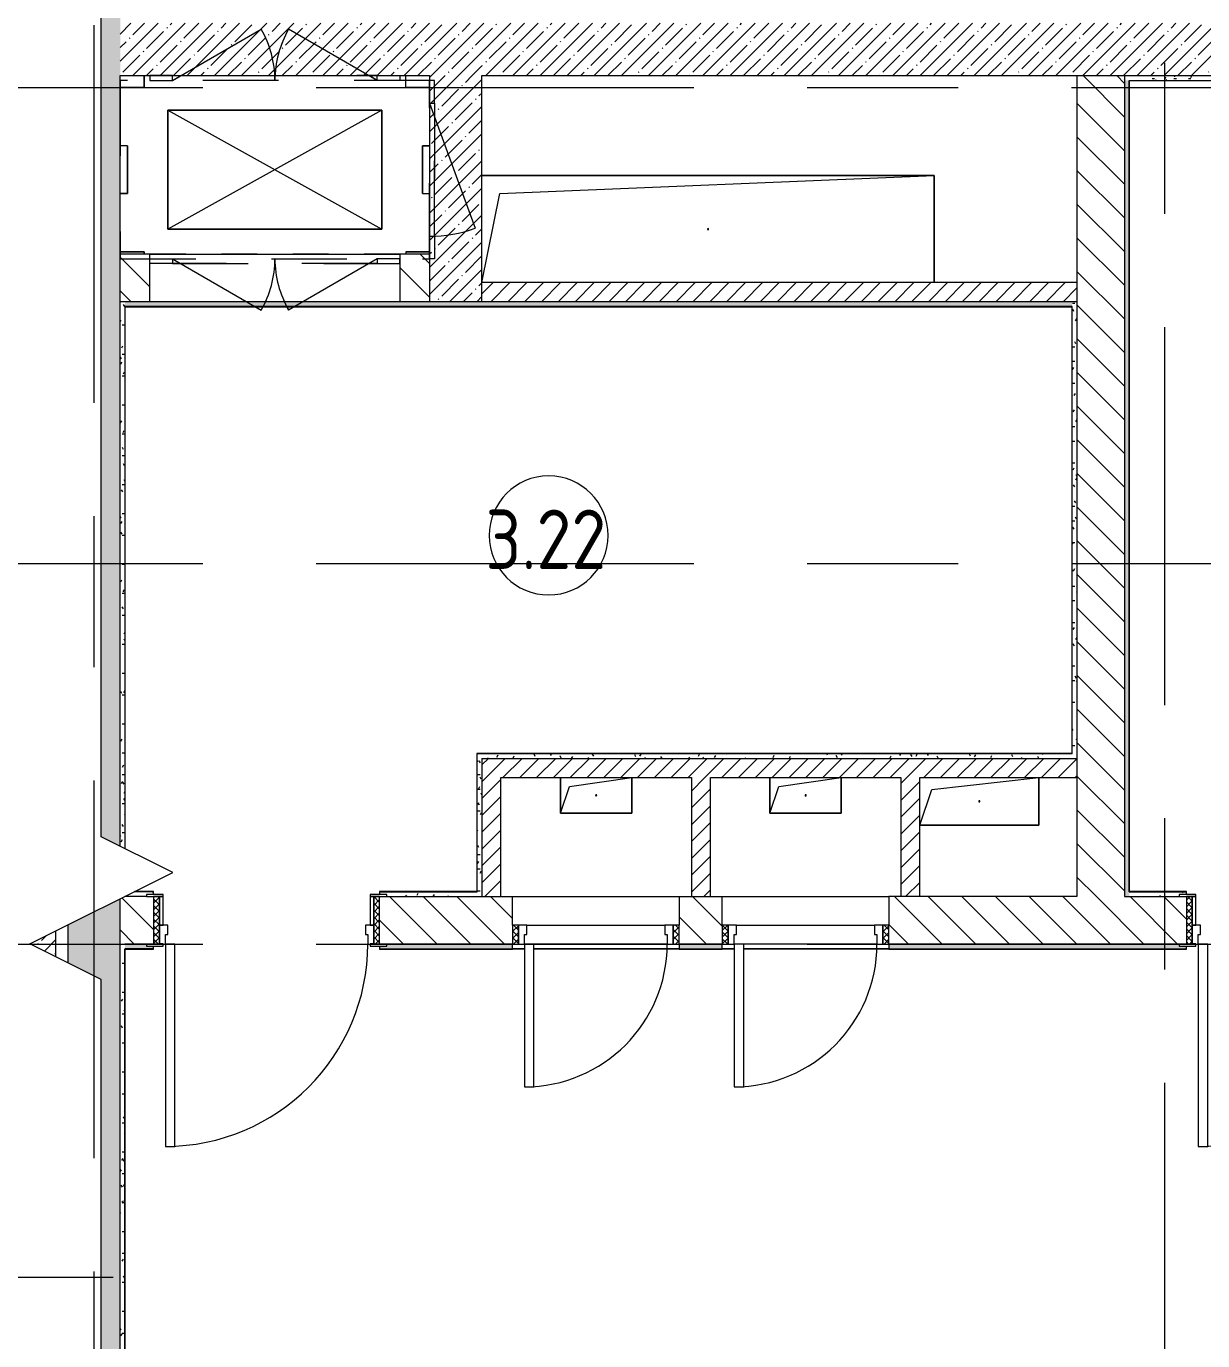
# Model space of a CAD drawing. Header units: millimetres. Extents: x 957 to 67880, y -2706 to 27400.
# Drawn here: x 27046 to 31989, y 11733 to 17257 of the extents above; entities that cross this region are included whole.
import ezdxf

# ---------------------------------------------------------------- set-up
doc = ezdxf.new("R2010")
doc.units = ezdxf.units.MM
for name, pattern in [('Осевая', [3175, 635, -476.25, 1587.5, -476.25]), ('Снесенные', [714.375, 476.25, -238.125]), ('Штрих', [635, 317.5, -317.5]), ('Штрих короткий', [300, 150, -150])]:
    doc.linetypes.add(name, pattern=pattern)
for name, color, linetype, lineweight in [('A-AREA-IDEN', 7, 'Continuous', 9), ('A-DETL-GENF', 7, 'Continuous', 9), ('A-DOOR', 7, 'Continuous', 9), ('A-DOOR-FRAM-2', 7, 'Continuous', 9), ('A-GENM', 7, 'Continuous', 9), ('A-GENM-1', 7, 'Штрих', 9), ('A-WALL', 7, 'Continuous', 9), ('I-WALL', 7, 'Continuous', 9), ('M-EQPM-4', 7, 'Снесенные', 9), ('Оси', 7, 'Continuous', 9), ('Оси-2', 7, 'Осевая', 9)]:
    doc.layers.add(name, color=color, linetype=linetype, lineweight=lineweight)
for name, color, linetype, lineweight, true_color in [('A-DOOR-1', 7, 'Continuous', 9, 0xc0c0c0), ('A-DOOR-2', 7, 'Штрих короткий', 9, 0xc0c0c0), ('A-DOOR-FRAM-1', 7, 'Continuous', 9, 0xc0c0c0), ('A-WALL-1', 9, 'Continuous', 9, 0x808080), ('A-WALL-FNSH-1', 9, 'Continuous', 9, 0x808080), ('M-EQPM-1', 7, 'Continuous', 9, 0xb2b2b2), ('M-EQPM-2', 7, 'Штрих', 9, 0xb2b2b2), ('M-EQPM-3', 7, 'Continuous', 9, 0x52e2e2)]:
    doc.layers.add(name, color=color, linetype=linetype, lineweight=lineweight, true_color=true_color)
doc.styles.add('GOST Common_3', font='GOST_Common.ttf', dxfattribs={"width": 0.9, "height": 250})
pattern_1 = [(45, (-57529.54, 0), (-57.024626, 57.024626), []), (45, (-57472.52, 0), (-57.024626, 57.024626), [100.806, -20.161, 3.353, -16.808])]
pattern_2 = [(135, (-57529.54, 0), (-70.71068, -70.71068), [])]
pattern_3 = [(135, (1826.41, 164.685), (-14.14214, -14.14214), []), (225, (1826.41, 164.685), (14.14214, -14.14214), [])]
pattern_4 = [(45, (-296.384, 164.685), (-14.1421, 14.1421), []), (135, (-296.384, 164.685), (-14.1421, -14.1421), [])]
pattern_5 = [(45, (-57529.54, 0), (-35.35534, 35.35534), [])]
pattern_6 = [(135, (1951.41, 164.685), (-14.14214, -14.14214), []), (225, (1951.41, 164.685), (14.14214, -14.14214), [])]
pattern_7 = [(45, (-171.384, 164.685), (-14.1421, 14.1421), []), (135, (-171.384, 164.685), (-14.1421, -14.1421), [])]
pattern_8 = [(0, (-57529.542, 0), (121.92, 30.48), [10.058, -81.382, 10.058, -81.382, -487.68]), (0, (-57529.542, 0), (121.92, 30.48), [-182.88, 10.058, -172.822, 10.058, -81.382, -213.36]), (0, (-57529.542, 0), (121.92, 30.48), [-457.2, 10.058, -50.902, 10.058, -142.342]), (120, (-57483.822, 15.24), (-87.356454, 90.345817), [10.058, -81.382, 10.058, -81.382, -487.68]), (120, (-57483.822, 15.24), (-87.356454, 90.345817), [-182.88, 10.058, -172.822, 10.058, -81.382, -213.36]), (120, (-57483.822, 15.24), (-87.356454, 90.345817), [-457.2, 10.058, -50.902, 10.058, -142.342]), (240, (-57468.582, 76.2), (-34.563546, -120.825817), [10.058, -81.382, 10.058, -81.382, -487.68]), (240, (-57468.582, 76.2), (-34.563546, -120.825817), [-182.88, 10.058, -172.822, 10.058, -81.382, -213.36]), (240, (-57468.582, 76.2), (-34.563546, -120.825817), [-457.2, 10.058, -50.902, 10.058, -142.342])]

# ---------------------------------------------------------------- blocks, each defined once
blk = doc.blocks.new('110_Дверь_СКБ_1Ст_Внутренняя1 - Д-8 950x2100h_охрана-31784688-План расстановки мебели и оборудования 3 этажа в осях 23-33')
at = {"layer": 'A-DOOR'}
h = blk.add_hatch(dxfattribs=at)
h.set_pattern_fill('FP_6', color=256, style=0, pattern_type=2)
h.set_pattern_definition(pattern_3)
h.paths.add_polyline_path([(487.5, 100), (462.5, 99.2), (462.5, -100), (487.5, -100), (487.5, 99.2)])
at = {"layer": 'A-DOOR-FRAM-2'}
h = blk.add_hatch(dxfattribs=at)
h.set_pattern_fill('FP_7', color=256, style=0, pattern_type=2)
h.set_pattern_definition(pattern_4)
h.paths.add_polyline_path([(-437.5, 100), (-462.5, 100), (-462.5, -100), (-437.5, -100), (-437.5, -2)])
at = {"layer": 'A-DOOR-1'}
for p, q in [((437.5, 950), (397.5, 950)), ((397.5, 950), (397.5, 100)), ((437.5, 100), (437.5, 950)), ((397.5, 100), (437.5, 100))]:
    blk.add_line(p, q, dxfattribs=at)
blk.add_arc((437.5, 100), 850, 90, 180, dxfattribs=at)
at = {"layer": 'A-DOOR-FRAM-1'}
for p, q in [((-422.5, 108), (-492.5, 108)), ((-492.5, 108), (-492.5, 100)), ((-492.5, 100), (-422.5, 100)), ((-437.5, 100), (-462.5, 100)), ((-462.5, 100), (-462.5, -100)), ((-412.5, 100), (-437.5, 100)), ((-437.5, 100), (-437.5, 20)), ((-437.5, -100), (-437.5, 100)), ((-422.5, 100), (-437.5, 100)), ((-437.5, 100), (-437.5, 99)), ((-437.5, 99), (-422.5, 99)), ((-422.5, 100), (-422.5, 108)), ((-422.5, 99), (-422.5, 100)), ((-412.5, 60), (-412.5, 100)), ((-402.5, 60), (-412.5, 60)), ((-402.5, 20), (-402.5, 60)), ((437.5, 60), (427.5, 60)), ((427.5, 60), (427.5, 20)), ((437.5, 100), (437.5, 60)), ((462.5, 100), (437.5, 100)), ((517.5, 108), (447.5, 108)), ((447.5, 108), (447.5, 100)), ((462.5, 100), (447.5, 100)), ((447.5, 100), (447.5, 99)), ((447.5, 100), (517.5, 100)), ((447.5, 99), (462.5, 99)), ((462.5, 20), (462.5, 100)), ((487.5, 100), (462.5, 100)), ((462.5, 100), (462.5, -100)), ((462.5, 99), (462.5, 100)), ((487.5, -100), (487.5, 100)), ((517.5, 100), (517.5, 108)), ((-437.5, 20), (-402.5, 20)), ((-422.5, 20), (-437.5, 20)), ((-437.5, 20), (-437.5, -100)), ((-422.5, -100), (-422.5, 20)), ((427.5, 20), (462.5, 20)), ((462.5, 20), (447.5, 20)), ((447.5, 20), (447.5, -100)), ((462.5, -100), (462.5, 20)), ((-422.5, -100), (-492.5, -100)), ((-492.5, -100), (-492.5, -108)), ((-492.5, -108), (-422.5, -108)), ((-462.5, -100), (-437.5, -100)), ((-437.5, -100), (-422.5, -100)), ((-422.5, -108), (-422.5, -100)), ((447.5, -100), (462.5, -100)), ((517.5, -100), (447.5, -100)), ((447.5, -100), (447.5, -108)), ((447.5, -108), (517.5, -108)), ((462.5, -100), (487.5, -100)), ((517.5, -108), (517.5, -100))]:
    blk.add_line(p, q, dxfattribs=at)
blk = doc.blocks.new('DOR_Проход в стене_Прямоугольный - 1050x1150 EI30-23344994-План расстановки мебели и оборудования 3 этажа в осях 23-33')
at = {"layer": 'A-DOOR-2'}
for p, q in [((525, 100), (-525, 100)), ((525, -100), (-525, -100))]:
    blk.add_line(p, q, dxfattribs=at)
blk = doc.blocks.new('110_Дверь_СКБ_1Ст_Внутренняя1 - Д-8 950x2100h_охрана-V15-План расстановки мебели и оборудования 3 этажа в осях 23-33')
at = {"layer": 'A-DOOR'}
h = blk.add_hatch(dxfattribs=at)
h.set_pattern_fill('FP_6', color=256, style=0, pattern_type=2)
h.set_pattern_definition(pattern_3)
h.paths.add_polyline_path([(487.5, 100), (462.5, 99.6), (462.5, -100), (487.5, -100), (487.5, -2)])
at = {"layer": 'A-DOOR-FRAM-2'}
h = blk.add_hatch(dxfattribs=at)
h.set_pattern_fill('FP_7', color=256, style=0, pattern_type=2)
h.set_pattern_definition(pattern_4)
h.paths.add_polyline_path([(-437.5, 100), (-462.5, 100), (-462.5, -100), (-437.5, -100), (-437.5, -2)])
at = {"layer": 'A-DOOR-1'}
for p, q in [((437.5, 950), (397.5, 950)), ((397.5, 950), (397.5, 100)), ((437.5, 100), (437.5, 950)), ((397.5, 100), (437.5, 100))]:
    blk.add_line(p, q, dxfattribs=at)
blk.add_arc((437.5, 100), 850, 90, 180, dxfattribs=at)
at = {"layer": 'A-DOOR-FRAM-1'}
for p, q in [((-422.5, 108), (-492.5, 108)), ((-492.5, 108), (-492.5, 100)), ((-492.5, 100), (-422.5, 100)), ((-437.5, 100), (-462.5, 100)), ((-462.5, 100), (-462.5, -100)), ((-412.5, 100), (-437.5, 100)), ((-437.5, 100), (-437.5, 20)), ((-437.5, -100), (-437.5, 100)), ((-422.5, 100), (-437.5, 100)), ((-437.5, 100), (-437.5, 99)), ((-437.5, 99), (-422.5, 99)), ((-422.5, 100), (-422.5, 108)), ((-422.5, 99), (-422.5, 100)), ((-412.5, 60), (-412.5, 100)), ((-402.5, 60), (-412.5, 60)), ((-402.5, 20), (-402.5, 60)), ((437.5, 60), (427.5, 60)), ((427.5, 60), (427.5, 20)), ((437.5, 100), (437.5, 60)), ((462.5, 100), (437.5, 100)), ((517.5, 108), (447.5, 108)), ((447.5, 108), (447.5, 100)), ((462.5, 100), (447.5, 100)), ((447.5, 100), (447.5, 99)), ((447.5, 100), (517.5, 100)), ((447.5, 99), (462.5, 99)), ((462.5, 20), (462.5, 100)), ((487.5, 100), (462.5, 100)), ((462.5, 100), (462.5, -100)), ((462.5, 99), (462.5, 100)), ((487.5, -100), (487.5, 100)), ((517.5, 100), (517.5, 108)), ((-437.5, 20), (-402.5, 20)), ((-422.5, 20), (-437.5, 20)), ((-437.5, 20), (-437.5, -100)), ((-422.5, -100), (-422.5, 20)), ((427.5, 20), (462.5, 20)), ((462.5, 20), (447.5, 20)), ((447.5, 20), (447.5, -100)), ((462.5, -100), (462.5, 20)), ((-422.5, -100), (-492.5, -100)), ((-492.5, -100), (-492.5, -108)), ((-492.5, -108), (-422.5, -108)), ((-462.5, -100), (-437.5, -100)), ((-437.5, -100), (-422.5, -100)), ((-422.5, -108), (-422.5, -100)), ((447.5, -100), (462.5, -100)), ((517.5, -100), (447.5, -100)), ((447.5, -100), (447.5, -108)), ((447.5, -108), (517.5, -108)), ((462.5, -100), (487.5, -100)), ((517.5, -108), (517.5, -100))]:
    blk.add_line(p, q, dxfattribs=at)
blk = doc.blocks.new('160_Подъемник - 160_Подъемник-23521422-План расстановки мебели и оборудования 3 этажа в осях 23-33')
at = {"layer": 'A-GENM'}
for p, q in [((220, 0), (592.4, 215)), ((566.4, 200), (592.4, 215)), ((566.4, 200), (592.4, 215)), ((733.6, 200), (707.6, 215)), ((1080, 0), (707.6, 215)), ((733.6, 200), (707.6, 215)), ((-20, -95), (-20, 0)), ((-20, 0), (0, 0)), ((0, 0), (0, -95)), ((220, 20), (125, 20)), ((125, 20), (125, 0)), ((220, 0), (220, 20)), ((1080, 0), (1080, 20)), ((1080, 20), (1175, 20)), ((1175, 20), (1175, 0)), ((125, 0), (220, 0)), ((1175, 0), (1080, 0)), ((0, -95), (-20, -95)), ((0, -655), (-191.5, -128.8)), ((0, -655), (-20, -655)), ((-20, -655), (-20, -750)), ((0, -750), (0, -655)), ((-20, -750), (0, -750)), ((125, -770), (125, -750)), ((125, -750), (220, -750)), ((125, -770), (125, -750)), ((125, -750), (220, -750)), ((125, -770), (125, -750)), ((125, -750), (220, -750)), ((220, -770), (125, -770)), ((220, -750), (220, -770)), ((220, -750), (254.6, -770)), ((220, -750), (220, -770)), ((220, -750), (592.4, -965)), ((220, -750), (220, -770)), ((220, -750), (254.6, -770)), ((1080, -750), (707.6, -965)), ((1080, -750), (1045.4, -770)), ((1080, -750), (1045.4, -770)), ((1080, -750), (1080, -770)), ((1175, -750), (1080, -750)), ((1080, -750), (1080, -770)), ((1175, -750), (1080, -750)), ((1080, -750), (1080, -770)), ((1175, -750), (1080, -750)), ((1080, -770), (1175, -770)), ((1175, -770), (1175, -750)), ((1175, -770), (1175, -750)), ((1175, -770), (1175, -750))]:
    blk.add_line(p, q, dxfattribs=at)
for centre, radius, start, end in [((220, 0), 430, 27.7919, 30), ((220, 0), 430, 0, 30), ((220, 0), 430, 27.7919, 30), ((1080, 0), 430, 150, 180), ((1080, 0), 430, 150, 152.2081), ((1080, 0), 430, 150, 152.2081), ((0, -655), 560, 90, 110), ((220, -750), 430, 330, 0), ((220, -750), 430, 357.3215, 0), ((220, -750), 430, 357.3215, 0), ((1080, -750), 430, 180, 182.6785), ((1080, -750), 430, 180, 210), ((1080, -750), 430, 180, 182.6785)]:
    blk.add_arc(centre, radius, start, end, dxfattribs=at)
at = {"layer": 'A-GENM-1'}
for p, q in [((1080, 20), (220, 20)), ((220, 20), (1080, 20)), ((-20, -95), (-20, -655)), ((-20, -655), (-20, -95)), ((220, -770), (305.2, -770)), ((1080, -770), (994.8, -770))]:
    blk.add_line(p, q, dxfattribs=at)
at = {"layer": 'M-EQPM-1'}
for p, q in [((1100, -625), (200, -125)), ((200, -625), (1100, -125)), ((1100, -125), (200, -125)), ((200, -125), (200, -625)), ((1100, -125), (200, -125)), ((200, -125), (200, -625)), ((200, -625), (200, -125)), ((200, -125), (1100, -125)), ((1100, -625), (1100, -125)), ((1100, -625), (1100, -125)), ((1100, -125), (1100, -625)), ((200, -625), (1100, -625)), ((200, -625), (1100, -625)), ((1100, -625), (200, -625))]:
    blk.add_line(p, q, dxfattribs=at)
at = {"layer": 'M-EQPM-2'}
for p, q in [((1300, 0), (0, 0)), ((0, 0), (0, -750)), ((1300, -750), (1300, 0)), ((0, -750), (1300, -750))]:
    blk.add_line(p, q, dxfattribs=at)
blk = doc.blocks.new('110_Дверь_СКБ_1Ст - д-18 700x2100h_Технический шкаф ЭОМ и СС-23257539-План расстановки мебели и оборудования 3 этажа в осях 23-33')
at = {"layer": 'A-DOOR'}
h = blk.add_hatch(dxfattribs=at)
h.set_pattern_fill('FP_20', color=256, style=0, pattern_type=2)
h.set_pattern_definition(pattern_6)
h.paths.add_polyline_path([(337.5, 100), (337.5, 20), (362.5, 20), (362.5, 100)])
at = {"layer": 'A-DOOR-FRAM-2'}
h = blk.add_hatch(dxfattribs=at)
h.set_pattern_fill('FP_21', color=256, style=0, pattern_type=2)
h.set_pattern_definition(pattern_7)
h.paths.add_polyline_path([(-337.5, 100), (-337.5, 20), (-312.5, 20), (-312.5, 100)])
at = {"layer": 'A-DOOR-1'}
for p, q in [((312.5, 700), (272.5, 700)), ((272.5, 700), (272.5, 100)), ((312.5, 100), (312.5, 700)), ((272.5, 100), (312.5, 100))]:
    blk.add_line(p, q, dxfattribs=at)
blk.add_arc((312.5, 100), 600, 90, 180, dxfattribs=at)
at = {"layer": 'A-DOOR-FRAM-1'}
for p, q in [((-312.5, 100), (-337.5, 100)), ((-337.5, 100), (-337.5, 20)), ((-287.5, 100), (-312.5, 100)), ((-312.5, 100), (-312.5, 20)), ((-312.5, 20), (-312.5, 100)), ((-287.5, 60), (-287.5, 100)), ((-287.5, 100), (272.5, 100)), ((-277.5, 60), (-287.5, 60)), ((-277.5, 20), (-277.5, 60)), ((312.5, 60), (302.5, 60)), ((302.5, 60), (302.5, 20)), ((312.5, 100), (312.5, 60)), ((337.5, 100), (312.5, 100)), ((337.5, 20), (337.5, 100)), ((362.5, 100), (337.5, 100)), ((337.5, 100), (337.5, 20)), ((362.5, 20), (362.5, 100)), ((-337.5, 20), (-312.5, 20)), ((-312.5, 20), (-277.5, 20)), ((302.5, 20), (-277.5, 20)), ((302.5, 20), (337.5, 20)), ((337.5, 20), (362.5, 20))]:
    blk.add_line(p, q, dxfattribs=at)
blk = doc.blocks.new('110_Дверь_СКБ_1Ст - д-18 700x2100h_Технический шкаф ЭОМ и СС-V16-План расстановки мебели и оборудования 3 этажа в осях 23-33')
at = {"layer": 'A-DOOR'}
h = blk.add_hatch(dxfattribs=at)
h.set_pattern_fill('FP_20', color=256, style=0, pattern_type=2)
h.set_pattern_definition(pattern_6)
h.paths.add_polyline_path([(337.5, 100), (337.5, 20), (362.5, 20), (362.5, 100)])
at = {"layer": 'A-DOOR-FRAM-2'}
h = blk.add_hatch(dxfattribs=at)
h.set_pattern_fill('FP_21', color=256, style=0, pattern_type=2)
h.set_pattern_definition(pattern_7)
h.paths.add_polyline_path([(-337.5, 100), (-337.5, 20), (-312.5, 20), (-312.5, 100)])
at = {"layer": 'A-DOOR-1'}
for p, q in [((312.5, 700), (272.5, 700)), ((272.5, 700), (272.5, 100)), ((312.5, 100), (312.5, 700)), ((272.5, 100), (312.5, 100))]:
    blk.add_line(p, q, dxfattribs=at)
blk.add_arc((312.5, 100), 600, 90, 180, dxfattribs=at)
at = {"layer": 'A-DOOR-FRAM-1'}
for p, q in [((-312.5, 100), (-337.5, 100)), ((-337.5, 100), (-337.5, 20)), ((-287.5, 100), (-312.5, 100)), ((-312.5, 100), (-312.5, 20)), ((-312.5, 20), (-312.5, 100)), ((-287.5, 60), (-287.5, 100)), ((-287.5, 100), (272.5, 100)), ((-277.5, 60), (-287.5, 60)), ((-277.5, 20), (-277.5, 60)), ((312.5, 60), (302.5, 60)), ((302.5, 60), (302.5, 20)), ((312.5, 100), (312.5, 60)), ((337.5, 100), (312.5, 100)), ((337.5, 20), (337.5, 100)), ((362.5, 100), (337.5, 100)), ((337.5, 100), (337.5, 20)), ((362.5, 20), (362.5, 100)), ((-337.5, 20), (-312.5, 20)), ((-312.5, 20), (-277.5, 20)), ((302.5, 20), (-277.5, 20)), ((302.5, 20), (337.5, 20)), ((337.5, 20), (362.5, 20))]:
    blk.add_line(p, q, dxfattribs=at)
blk = doc.blocks.new('Закладная деталь приямка - 200_100-20924312-План расстановки мебели и оборудования 3 этажа в осях 23-33')
at = {"layer": 'M-EQPM-4'}
for p, q in [((85000, 16755), (84970, 16755)), ((85000, 16755), (84970, 16755)), ((85000, 16555), (85000, 16755)), ((85000, 16755), (85000, 16555)), ((84970, 16555), (85000, 16555)), ((85000, 16555), (84970, 16555))]:
    blk.add_line(p, q, dxfattribs=at)
blk = doc.blocks.new('Закладная деталь приямка - 150_100-20924311-План расстановки мебели и оборудования 3 этажа в осях 23-33')
at = {"layer": 'M-EQPM-4'}
for p, q in [((86170, 17000), (86170, 17050)), ((86170, 17000), (86170, 17050)), ((86270, 17000), (86170, 17000)), ((86170, 17000), (86270, 17000))]:
    blk.add_line(p, q, dxfattribs=at)
blk = doc.blocks.new('Закладная деталь приямка - 150_100-V17-План расстановки мебели и оборудования 3 этажа в осях 23-33')
at = {"layer": 'M-EQPM-4'}
for p, q in [((85070, 17050), (85070, 17000)), ((85070, 17050), (85070, 17000)), ((84970, 17000), (85070, 17000)), ((85070, 17000), (84970, 17000))]:
    blk.add_line(p, q, dxfattribs=at)
blk = doc.blocks.new('Закладная деталь приямка - 150_100-V18-План расстановки мебели и оборудования 3 этажа в осях 23-33')
at = {"layer": 'M-EQPM-4'}
for p, q in [((85070, 17050), (85070, 17000)), ((85070, 17000), (85070, 17050)), ((85070, 17000), (84970, 17000)), ((84970, 17000), (85070, 17000))]:
    blk.add_line(p, q, dxfattribs=at)
blk = doc.blocks.new('Закладная деталь приямка - 150_100-V19-План расстановки мебели и оборудования 3 этажа в осях 23-33')
at = {"layer": 'M-EQPM-4'}
for p, q in [((86170, 17000), (86170, 17050)), ((86170, 17000), (86170, 17050)), ((86270, 17000), (86170, 17000)), ((86170, 17000), (86270, 17000))]:
    blk.add_line(p, q, dxfattribs=at)
blk = doc.blocks.new('Закладная деталь приямка - 150_100-V20-План расстановки мебели и оборудования 3 этажа в осях 23-33')
at = {"layer": 'M-EQPM-4'}
for p, q in [((86270, 16310), (86170, 16310)), ((86170, 16310), (86270, 16310)), ((86170, 16310), (86170, 16300)), ((86170, 16310), (86170, 16300))]:
    blk.add_line(p, q, dxfattribs=at)
blk = doc.blocks.new('Закладная деталь приямка - 150_100-V21-План расстановки мебели и оборудования 3 этажа в осях 23-33')
at = {"layer": 'M-EQPM-4'}
for p, q in [((85070, 16310), (84970, 16310)), ((84970, 16310), (85070, 16310)), ((85070, 16300), (85070, 16310)), ((85070, 16310), (85070, 16300))]:
    blk.add_line(p, q, dxfattribs=at)
blk = doc.blocks.new('Закладная деталь приямка - 150_100-V22-План расстановки мебели и оборудования 3 этажа в осях 23-33')
at = {"layer": 'M-EQPM-4'}
for p, q in [((85070, 16310), (84970, 16310)), ((84970, 16310), (85070, 16310)), ((85070, 16300), (85070, 16310)), ((85070, 16310), (85070, 16300))]:
    blk.add_line(p, q, dxfattribs=at)
blk = doc.blocks.new('Закладная деталь приямка - 150_100-V23-План расстановки мебели и оборудования 3 этажа в осях 23-33')
at = {"layer": 'M-EQPM-4'}
for p, q in [((86270, 16310), (86170, 16310)), ((86170, 16310), (86270, 16310)), ((86170, 16310), (86170, 16300)), ((86170, 16310), (86170, 16300))]:
    blk.add_line(p, q, dxfattribs=at)
blk = doc.blocks.new('GM_Отверстие прямоугольное _в плите_ - Отверстие-21604025-План расстановки мебели и оборудования 3 этажа в осях 23-33')
at = {"layer": 'A-GENM'}
for p, q in [((-200, 50), (250, 100)), ((250, 100), (250, -100)), ((250, -100), (250, 100)), ((-250, -100), (-200, 50)), ((250, -100), (-250, -100)), ((-250, -100), (250, -100))]:
    blk.add_line(p, q, dxfattribs=at)
for start, end in [(360, 180), (180, 360)]:
    blk.add_arc((0, 0), 2.5, start, end, dxfattribs=at)
blk = doc.blocks.new('GM_Отверстие прямоугольное _в плите_ - Отверстие-21620300-План расстановки мебели и оборудования 3 этажа в осях 23-33')
at = {"layer": 'A-GENM'}
for p, q in [((-150, -75), (-150, 75)), ((-150, 75), (-150, -75)), ((-112.5, 37.5), (150, 75)), ((150, 75), (150, -75)), ((150, -75), (150, 75)), ((-150, -75), (-112.5, 37.5)), ((150, -75), (-150, -75)), ((-150, -75), (150, -75))]:
    blk.add_line(p, q, dxfattribs=at)
for start, end in [(360, 180), (180, 360)]:
    blk.add_arc((0, 0), 2.5, start, end, dxfattribs=at)
blk = doc.blocks.new('GM_Отверстие прямоугольное _в плите_ - Отверстие-22256730-План расстановки мебели и оборудования 3 этажа в осях 23-33')
at = {"layer": 'A-GENM'}
for p, q in [((-950, 225), (950, 225)), ((950, 225), (-950, 225)), ((-875, 150), (950, 225)), ((950, 225), (950, -225)), ((950, -225), (950, 225)), ((-950, -225), (-875, 150))]:
    blk.add_line(p, q, dxfattribs=at)
for start, end in [(360, 180), (180, 360)]:
    blk.add_arc((0, 0), 2.5, start, end, dxfattribs=at)
blk = doc.blocks.new('DET_L_Линия разрыва - М100-30696563-План расстановки мебели и оборудования 3 этажа в осях 23-33')
at = {"layer": 'A-DETL-GENF'}
for p, q in [((13680, 300), (13530, 0)), ((13980, -300), (13680, 300)), ((13530, 0), (35.6, 0)), ((14130, 0), (13980, -300)), ((27660, 0), (14130, 0))]:
    blk.add_line(p, q, dxfattribs=at)
blk = doc.blocks.new('Марка_Помещения - Номер-25198446-План расстановки мебели и оборудования 3 этажа в осях 23-33')
at = {"layer": 'A-AREA-IDEN'}
for start, end in [(360, 180), (180, 360)]:
    blk.add_arc((0, 0), 2.5, start, end, dxfattribs=at)

msp = doc.modelspace()

# ---------------------------------------------------------------- hatches: boundary and pattern name
at = {"layer": 'I-WALL'}
h = msp.add_hatch(dxfattribs=at)
h.set_pattern_fill('FP_4', color=256, style=0, pattern_type=2)
h.set_pattern_definition(pattern_1)
h.paths.add_polyline_path([(27361.1, 10400), (27440.5, 10400), (27439.8, 13590.1), (27220.5, 13480.4), (27220.5, 13321.1), (27361.1, 13250.8), (27361.1, 11771.6)])
h.paths.add_polyline_path([(27440.5, 13811.1), (27440.5, 19100), (27361.1, 19100), (27361.1, 13850.8), (27432.6, 13815)])
h = msp.add_hatch(dxfattribs=at)
h.set_pattern_fill('FP_4', color=256, style=0, pattern_type=2)
h.set_pattern_definition(pattern_1)
h.paths.add_polyline_path([(28740.5, 17050), (28960.5, 17050), (28960.5, 17270), (27440.5, 17270), (27440.5, 17050), (28271, 17050)])
h = msp.add_hatch(dxfattribs=at)
h.set_pattern_fill('FP_4', color=256, style=0, pattern_type=2)
h.set_pattern_definition(pattern_1)
h.paths.add_polyline_path([(28960.5, 17050), (35280.5, 17050.2), (35280.5, 17270), (28960.5, 17270)])
h = msp.add_hatch(dxfattribs=at)
h.set_pattern_fill('FP_4', color=256, style=0, pattern_type=2)
h.set_pattern_definition(pattern_1)
h.paths.add_polyline_path([(28740.5, 16100), (28960.5, 16100), (28960.5, 17050), (28740.5, 17050), (28740.5, 16101.8)])
h = msp.add_hatch(dxfattribs=at)
h.set_pattern_fill('FP_3', color=256, style=0, pattern_type=2)
h.set_pattern_definition(pattern_2)
h.paths.add_polyline_path([(31660.5, 13600), (31660.5, 17050), (31460.5, 17050), (31460.5, 13600)])
h = msp.add_hatch(dxfattribs=at)
h.set_pattern_fill('FP_35', color=256, style=0, pattern_type=2)
h.set_pattern_definition(pattern_8)
h.paths.add_polyline_path([(33390.5, 17030), (33410.5, 17030), (33410.5, 17050), (31660.5, 17050), (31660.5, 17030), (33389.5, 17030)])
h = msp.add_hatch(dxfattribs=at)
h.set_pattern_fill('FP_35', color=256, style=0, pattern_type=2)
h.set_pattern_definition(pattern_8)
h.paths.add_polyline_path([(31680.5, 13600), (31680.5, 17030), (31660.5, 17030), (31660.5, 13600)])
h = msp.add_hatch(dxfattribs=at)
h.set_pattern_fill('FP_3', color=256, style=0, pattern_type=2)
h.set_pattern_definition(pattern_2)
h.paths.add_polyline_path([(28740.5, 16100), (28740.5, 16300), (28615.5, 16300), (28615.5, 16100), (28720.2, 16100)])
h.paths.add_polyline_path([(27460.5, 16100), (27565.5, 16100), (27565.5, 16300), (27440.5, 16300), (27440.5, 16100)])
h = msp.add_hatch(dxfattribs=at)
h.set_pattern_fill('FP_5', color=256, style=0, pattern_type=2)
h.set_pattern_definition(pattern_5)
h.paths.add_polyline_path([(31460.5, 16100), (31460.5, 16180), (28960.5, 16180), (28960.5, 16100), (31441.6, 16100)])
h = msp.add_hatch(dxfattribs=at)
h.set_pattern_fill('FP_35', color=256, style=0, pattern_type=2)
h.set_pattern_definition(pattern_8)
h.paths.add_polyline_path([(27460.5, 13801.1), (27460.5, 16100), (27440.5, 16100), (27440.5, 13811.1), (27454.5, 13804.1)])
h = msp.add_hatch(dxfattribs=at)
h.set_pattern_fill('FP_35', color=256, style=0, pattern_type=2)
h.set_pattern_definition(pattern_8)
h.paths.add_polyline_path([(30860.5, 16080), (31440.5, 16080), (31439.5, 16100), (27460.5, 16100), (27460.5, 16080), (29543.6, 16080)])
h.paths.add_polyline_path([(27460.5, 16080), (27460.5, 16080), (27565.5, 16081.4)])
h = msp.add_hatch(dxfattribs=at)
h.set_pattern_fill('FP_35', color=256, style=0, pattern_type=2)
h.set_pattern_definition(pattern_8)
h.paths.add_polyline_path([(31440.5, 14180), (31460.5, 14180), (31460.5, 16100), (31440.5, 16100), (31440.5, 14200)])
h = msp.add_hatch(dxfattribs=at)
h.set_pattern_fill('FP_35', color=256, style=0, pattern_type=2)
h.set_pattern_definition(pattern_8)
h.paths.add_polyline_path([(29920.5, 14180), (31440.5, 14180), (31440.5, 14200), (28940.5, 14200), (28940.5, 14180), (29840.5, 14180)])
h = msp.add_hatch(dxfattribs=at)
h.set_pattern_fill('FP_35', color=256, style=0, pattern_type=2)
h.set_pattern_definition(pattern_8)
h.paths.add_polyline_path([(28960.5, 13600), (28960.5, 14180), (28940.5, 14179.8), (28940.5, 13600)])
h = msp.add_hatch(dxfattribs=at)
h.set_pattern_fill('FP_5', color=256, style=0, pattern_type=2)
h.set_pattern_definition(pattern_5)
h.paths.add_polyline_path([(31460.5, 14100), (31460.5, 14180), (28960.5, 14180), (28960.5, 14100), (31440.5, 14100)])
h = msp.add_hatch(dxfattribs=at)
h.set_pattern_fill('FP_5', color=256, style=0, pattern_type=2)
h.set_pattern_definition(pattern_5)
h.paths.add_polyline_path([(29040.5, 13600), (29040.5, 14100), (28960.5, 14100), (28960.5, 13600)])
h = msp.add_hatch(dxfattribs=at)
h.set_pattern_fill('FP_5', color=256, style=0, pattern_type=2)
h.set_pattern_definition(pattern_5)
h.paths.add_polyline_path([(29920.5, 13600), (29920.5, 14100), (29840.5, 14100), (29840.5, 13600)])
h = msp.add_hatch(dxfattribs=at)
h.set_pattern_fill('FP_5', color=256, style=0, pattern_type=2)
h.set_pattern_definition(pattern_5)
h.paths.add_polyline_path([(30800.5, 13600), (30800.5, 14100), (30720.5, 14100), (30720.5, 13600)])
h = msp.add_hatch(dxfattribs=at)
h.set_pattern_fill('FP_3', color=256, style=0, pattern_type=2)
h.set_pattern_definition(pattern_2)
h.paths.add_polyline_path([(31890.5, 13400), (31920.5, 13400), (31920.5, 13600), (30670.5, 13600), (30670.5, 13400)])
h.paths.add_polyline_path([(28530.5, 13400), (29088.9, 13400), (29088.9, 13600), (28530.5, 13600), (28530.5, 13502)])
h.paths.add_polyline_path([(29788.9, 13400), (29970.5, 13400), (29970.5, 13600), (29788.9, 13600), (29788.9, 13480)])
h.paths.add_polyline_path([(27460.5, 13400), (27580.5, 13400.8), (27580.5, 13600), (27459.6, 13600), (27440.5, 13590.4), (27440.5, 13400)])
h = msp.add_hatch(dxfattribs=at)
h.set_pattern_fill('FP_35', color=256, style=0, pattern_type=2)
h.set_pattern_definition(pattern_8)
h.paths.add_polyline_path([(28560.5, 13600), (28940.5, 13600), (28939.5, 13620), (28530.5, 13620), (28530.5, 13608), (28560.5, 13608), (28560.5, 13601.5)])
h.paths.add_polyline_path([(27550.5, 13600), (27550.5, 13608), (27580.5, 13608), (27580.5, 13620), (27499.6, 13620), (27460.5, 13600)])
h = msp.add_hatch(dxfattribs=at)
h.set_pattern_fill('FP_35', color=256, style=0, pattern_type=2)
h.set_pattern_definition(pattern_8)
h.paths.add_polyline_path([(31890.5, 13600), (31890.5, 13608), (31920.5, 13608), (31920.5, 13620), (31680.5, 13620), (31680.5, 13600)])
h = msp.add_hatch(dxfattribs=at)
h.set_pattern_fill('FP_4', color=256, style=0, pattern_type=2)
h.set_pattern_definition(pattern_1)
h.paths.add_polyline_path([(27170.5, 13346.1), (27170.5, 13455.4), (27061.1, 13400.8), (27080, 13391.3)])
h = msp.add_hatch(dxfattribs=at)
h.set_pattern_fill('FP_35', color=256, style=0, pattern_type=2)
h.set_pattern_definition(pattern_8)
h.paths.add_polyline_path([(27460.5, 10620), (27460.5, 13400), (27440.5, 13400), (27440.5, 10620)])
h = msp.add_hatch(dxfattribs=at)
h.set_pattern_fill('FP_35', color=256, style=0, pattern_type=2)
h.set_pattern_definition(pattern_8)
h.paths.add_polyline_path([(40090.5, 13380), (40270.5, 13380), (40270.5, 13400), (39990.5, 13400), (39990.5, 13380)])
h.paths.add_polyline_path([(39290.5, 13380), (39290.5, 13400), (39120.5, 13400), (39120.5, 13392), (39065.5, 13392), (39065.5, 13380), (39210.5, 13380)])
h.paths.add_polyline_path([(37179.1, 13380), (37665.5, 13380), (37665.5, 13392), (37610.5, 13392), (37610.5, 13400), (36980.5, 13400), (36980.5, 13392), (36925.5, 13392), (36925.5, 13380), (37050.5, 13380)])
h.paths.add_polyline_path([(35525.5, 13380), (35525.5, 13392), (35470.5, 13392), (35470.5, 13400), (34750.5, 13400), (34750.5, 13392), (34720.5, 13392), (34720.5, 13380), (35500.5, 13380)])
h.paths.add_polyline_path([(32870.5, 13380), (33770.5, 13380), (33770.5, 13392), (33740.5, 13392), (33740.5, 13400), (32900.5, 13400), (32900.5, 13392), (32870.5, 13392)])
h.paths.add_polyline_path([(30800.5, 13380), (31920.5, 13380), (31920.5, 13392), (31890.5, 13392), (31890.5, 13400), (30670.5, 13400), (30670.5, 13380)])
h.paths.add_polyline_path([(29970.5, 13380), (29970.5, 13400), (29788.9, 13400), (29788.9, 13380), (29920.5, 13380)])
h.paths.add_polyline_path([(29088.9, 13380), (29088.9, 13400), (28560.5, 13400), (28560.5, 13392), (28530.5, 13392), (28530.5, 13380), (28960.5, 13380)])
h.paths.add_polyline_path([(27550.5, 13380), (27580.5, 13380), (27580.5, 13392), (27550.5, 13392), (27550.5, 13400), (27460.5, 13400), (27461.5, 13380)])

# ---------------------------------------------------------------- linework, layer by layer
at = {"layer": 'A-WALL'}
for p, q in [((31460.5, 17050), (31460.5, 13600)), ((31660.5, 17050), (31660.5, 13600)), ((31680.5, 17030), (33390.5, 17030)), ((31680.5, 13620), (31680.5, 17030)), ((27440.5, 13811.1), (27440.5, 16100)), ((31460.5, 16100), (27440.5, 16100)), ((31440.5, 16080), (27460.5, 16080)), ((27460.5, 16080), (27460.5, 13801.1)), ((31440.5, 14200), (31440.5, 16080)), ((28940.5, 13620), (28940.5, 14180)), ((28960.5, 14180), (31460.5, 14180)), ((27550.5, 13600), (27459.6, 13600)), ((27580.5, 13620), (27499.6, 13620)), ((28530.5, 13620), (28940.5, 13620)), ((28560.5, 13600), (29088.9, 13600)), ((29788.9, 13600), (29970.5, 13600)), ((31660.5, 13600), (31890.5, 13600)), ((31680.5, 13620), (31920.5, 13620)), ((27440.5, 13400), (27550.5, 13400)), ((27550.5, 13400), (27460.5, 13400)), ((27460.5, 10620), (27460.5, 13380))]:
    msp.add_line(p, q, dxfattribs=at)
at = {"layer": 'A-WALL-1'}
for p, q in [((27440.5, 17050), (28740.5, 17050)), ((27440.5, 16100), (27440.5, 17050)), ((28740.5, 17050), (28740.5, 16100)), ((28960.5, 16100), (28960.5, 17050)), ((28960.5, 17050), (33510.5, 17050)), ((27565.5, 16300), (27440.5, 16300)), ((27565.5, 16100), (27565.5, 16300)), ((28740.5, 16300), (28615.5, 16300)), ((28615.5, 16300), (28615.5, 16100)), ((31460.5, 16180), (28960.5, 16180)), ((31440.5, 14200), (28940.5, 14200)), ((28960.5, 14180), (28960.5, 13600)), ((29040.5, 14100), (29840.5, 14100)), ((29040.5, 13600), (29040.5, 14100)), ((29840.5, 14100), (29840.5, 13600)), ((29920.5, 14100), (30720.5, 14100)), ((29920.5, 13600), (29920.5, 14100)), ((30720.5, 14100), (30720.5, 13600)), ((30800.5, 14100), (31460.5, 14100)), ((30800.5, 13600), (30800.5, 14100)), ((27440.5, 10400), (27440.5, 13590.4)), ((27580.5, 13608), (27580.5, 13620)), ((28530.5, 13620), (28530.5, 13608)), ((29088.9, 13480), (29088.9, 13600)), ((29788.9, 13600), (29788.9, 13480)), ((29970.5, 13480), (29970.5, 13600)), ((31460.5, 13600), (30670.5, 13600)), ((30670.5, 13600), (30670.5, 13480)), ((31920.5, 13608), (31920.5, 13620)), ((27220.5, 13480.4), (27220.5, 13321.1)), ((27170.5, 13346.1), (27170.5, 13455.4)), ((27460.5, 13380), (27461.5, 13380)), ((27580.5, 13380), (27580.5, 13392)), ((28530.5, 13392), (28530.5, 13380)), ((28530.5, 13380), (29088.9, 13380)), ((28560.5, 13400), (29088.9, 13400)), ((29088.9, 13400), (28560.5, 13400)), ((29088.9, 13380), (29088.9, 13400)), ((29788.9, 13400), (29970.5, 13400)), ((29970.5, 13400), (29788.9, 13400)), ((29788.9, 13400), (29788.9, 13380)), ((29788.9, 13380), (29970.5, 13380)), ((29970.5, 13380), (29970.5, 13400)), ((30670.5, 13400), (31890.5, 13400)), ((31890.5, 13400), (30670.5, 13400)), ((30670.5, 13400), (30670.5, 13380)), ((30670.5, 13380), (31920.5, 13380)), ((31920.5, 13380), (31920.5, 13392))]:
    msp.add_line(p, q, dxfattribs=at)
at = {"layer": 'A-WALL-FNSH-1'}
for p, q in [((31681.5, 13621), (31681.5, 17029)), ((31681.5, 17029), (33389.5, 17029)), ((27461.5, 16079), (31439.5, 16079)), ((27461.5, 13800.6), (27461.5, 16079)), ((31439.5, 16079), (31439.5, 14201)), ((28939.5, 14201), (28939.5, 13621)), ((31439.5, 14201), (28939.5, 14201)), ((28940.5, 14180), (28940.5, 14200)), ((27580.5, 13621), (27501.6, 13621)), ((27580.5, 13620), (27580.5, 13621)), ((28939.5, 13621), (28530.5, 13621)), ((28530.5, 13621), (28530.5, 13620)), ((31920.5, 13621), (31681.5, 13621)), ((31920.5, 13620), (31920.5, 13621)), ((27580.5, 13380), (27461.5, 13380)), ((27461.5, 10620), (27461.5, 13379)), ((27461.5, 13379), (27580.5, 13379)), ((27580.5, 13379), (27580.5, 13380)), ((28530.5, 13380), (28530.5, 13379)), ((28530.5, 13379), (29088.9, 13379)), ((29088.9, 13379), (29088.9, 13380)), ((29788.9, 13380), (29788.9, 13379)), ((29788.9, 13379), (29970.5, 13379)), ((29970.5, 13379), (29970.5, 13380)), ((30670.5, 13380), (30670.5, 13379)), ((30670.5, 13379), (31920.5, 13379)), ((31920.5, 13379), (31920.5, 13380))]:
    msp.add_line(p, q, dxfattribs=at)
at = {"layer": 'I-WALL'}
for p, q in [((27565.5, 16300), (28615.5, 16300)), ((29088.9, 13600), (29788.9, 13600)), ((29970.5, 13600), (30670.5, 13600)), ((29138.9, 13380), (29088.9, 13380)), ((29138.9, 13379), (29088.9, 13379)), ((29788.9, 13380), (29178.9, 13380)), ((29788.9, 13379), (29178.9, 13379)), ((30020.5, 13380), (29970.5, 13380)), ((30020.5, 13379), (29970.5, 13379)), ((30670.5, 13380), (30060.5, 13380)), ((30670.5, 13379), (30060.5, 13379))]:
    msp.add_line(p, q, dxfattribs=at)
at = {"layer": 'Оси'}
for p, q in [((24652.2, 17000), (27152.2, 17000)), ((24652.2, 15000), (27152.2, 15000)), ((24652.2, 13400), (27152.2, 13400)), ((26056.6, 12000), (27410.2, 12000))]:
    msp.add_line(p, q, dxfattribs=at)
at = {"layer": 'Оси-2'}
for p, q in [((27330.5, 1863.7), (27330.5, 19191.6)), ((31830.5, 593.7), (31830.5, 19191.6)), ((27152.2, 17000), (65200.5, 17000)), ((27152.2, 15000), (64630.5, 15000)), ((27152.2, 13400), (64600.5, 13400))]:
    msp.add_line(p, q, dxfattribs=at)

# ---------------------------------------------------------------- block references
at = {"layer": 'A-AREA-IDEN', "xscale": 99.99999999999993, "yscale": 99.99999999999993, "zscale": 99.99999999999993}
msp.add_blockref('Марка_Помещения - Номер-25198446-План расстановки мебели и оборудования 3 этажа в осях 23-33', (29240.9, 15117.5), dxfattribs=at)
at = {"layer": 'A-DETL-GENF', "rotation": 270.0000000000003}
msp.add_blockref('DET_L_Линия разрыва - М100-30696563-План расстановки мебели и оборудования 3 этажа в осях 23-33', (27361.1, 27380.8), dxfattribs=at)
at = {"layer": 'A-DOOR-1'}
msp.add_blockref('DOR_Проход в стене_Прямоугольный - 1050x1150 EI30-23344994-План расстановки мебели и оборудования 3 этажа в осях 23-33', (28090.5, 16200), dxfattribs=at)
at = {"layer": 'A-DOOR-1', "rotation": 180}
for name, p in [('110_Дверь_СКБ_1Ст_Внутренняя1 - Д-8 950x2100h_охрана-31784688-План расстановки мебели и оборудования 3 этажа в осях 23-33', (28068, 13500)), ('110_Дверь_СКБ_1Ст_Внутренняя1 - Д-8 950x2100h_охрана-V15-План расстановки мебели и оборудования 3 этажа в осях 23-33', (32408, 13500)), ('110_Дверь_СКБ_1Ст - д-18 700x2100h_Технический шкаф ЭОМ и СС-23257539-План расстановки мебели и оборудования 3 этажа в осях 23-33', (29451.4, 13500)), ('110_Дверь_СКБ_1Ст - д-18 700x2100h_Технический шкаф ЭОМ и СС-V16-План расстановки мебели и оборудования 3 этажа в осях 23-33', (30333, 13500))]:
    msp.add_blockref(name, p, dxfattribs=at)
at = {"layer": 'A-GENM'}
for name, p in [('GM_Отверстие прямоугольное _в плите_ - Отверстие-22256730-План расстановки мебели и оборудования 3 этажа в осях 23-33', (29910.5, 16405)), ('GM_Отверстие прямоугольное _в плите_ - Отверстие-21620300-План расстановки мебели и оборудования 3 этажа в осях 23-33', (29440.5, 14025)), ('GM_Отверстие прямоугольное _в плите_ - Отверстие-21620300-План расстановки мебели и оборудования 3 этажа в осях 23-33', (30320.5, 14025)), ('GM_Отверстие прямоугольное _в плите_ - Отверстие-21604025-План расстановки мебели и оборудования 3 этажа в осях 23-33', (31050.5, 14000))]:
    msp.add_blockref(name, p, dxfattribs=at)
at = {"layer": 'M-EQPM-1', "rotation": 180}
msp.add_blockref('160_Подъемник - 160_Подъемник-23521422-План расстановки мебели и оборудования 3 этажа в осях 23-33', (28740.5, 16280), dxfattribs=at)
at = {"layer": 'M-EQPM-3'}
for name in ['Закладная деталь приямка - 150_100-V17-План расстановки мебели и оборудования 3 этажа в осях 23-33', 'Закладная деталь приямка - 150_100-V18-План расстановки мебели и оборудования 3 этажа в осях 23-33', 'Закладная деталь приямка - 150_100-20924311-План расстановки мебели и оборудования 3 этажа в осях 23-33', 'Закладная деталь приямка - 150_100-V19-План расстановки мебели и оборудования 3 этажа в осях 23-33', 'Закладная деталь приямка - 200_100-20924312-План расстановки мебели и оборудования 3 этажа в осях 23-33', 'Закладная деталь приямка - 150_100-V21-План расстановки мебели и оборудования 3 этажа в осях 23-33', 'Закладная деталь приямка - 150_100-V22-План расстановки мебели и оборудования 3 этажа в осях 23-33', 'Закладная деталь приямка - 150_100-V20-План расстановки мебели и оборудования 3 этажа в осях 23-33', 'Закладная деталь приямка - 150_100-V23-План расстановки мебели и оборудования 3 этажа в осях 23-33']:
    msp.add_blockref(name, (-57529.5, 0), dxfattribs=at)
at = {"layer": 'M-EQPM-3', "rotation": 180}
msp.add_blockref('Закладная деталь приямка - 200_100-20924312-План расстановки мебели и оборудования 3 этажа в осях 23-33', (113710.5, 33310), dxfattribs=at)

# ---------------------------------------------------------------- texts
at = {"layer": 'A-AREA-IDEN', "insert": (28975.2, 15226.1), "char_height": 250, "width": 663.797, "attachment_point": 1, "style": 'GOST Common_3'}
msp.add_mtext('3.22', dxfattribs=at)

doc.saveas('drawing.dxf')
